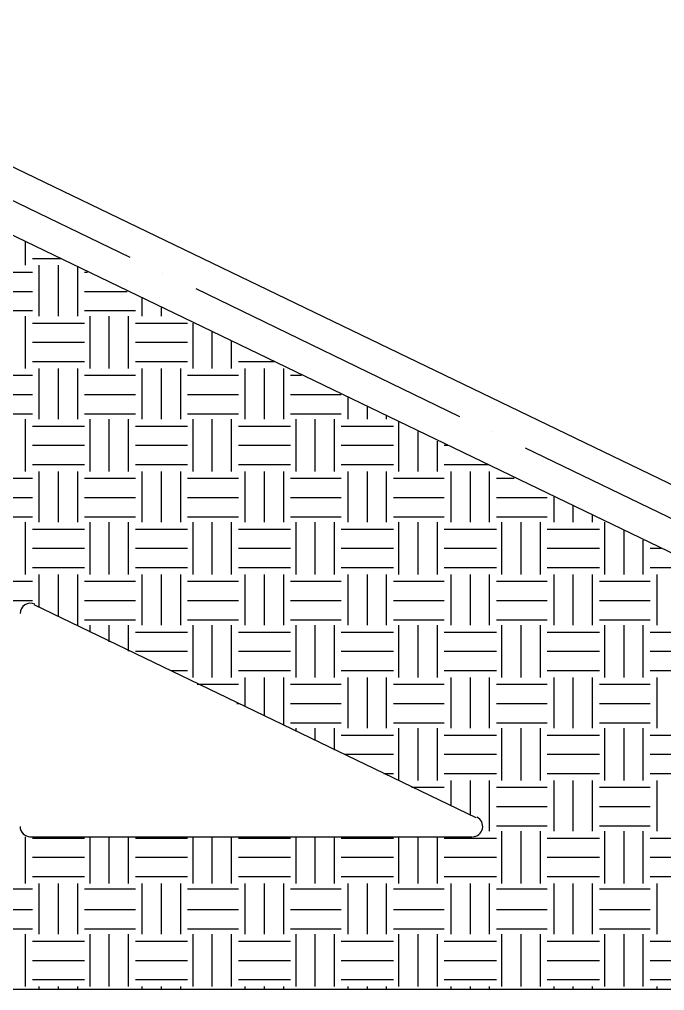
# Model space of a CAD drawing. Header units: millimetres. Extents: x 3504 to 3889, y 1729 to 1927.
# Drawn here: x 3672.97 to 3692.87, y 1801.25 to 1831.18 of the extents above; entities that cross this region are included whole.
import ezdxf

# ---------------------------------------------------------------- set-up
doc = ezdxf.new("R2010")
doc.units = ezdxf.units.MM

msp = doc.modelspace()

# ---------------------------------------------------------------- linework, layer by layer
at = {"color": 18, "linetype": 'Continuous', "lineweight": -2, "true_color": 0x000000}
for p, q in [((3548.914, 1886.252), (3735.773, 1796.293)), ((3548.914, 1884.177), (3735.773, 1794.177)), ((3668.294, 1827.747), (3676.379, 1823.852)), ((3673.162, 1823.598), (3673.162, 1824.318)), ((3673.374, 1823.81), (3674.263, 1823.81)), ((3671.807, 1823.387), (3673.374, 1823.387)), ((3673.585, 1822.032), (3673.585, 1823.598)), ((3674.178, 1822.032), (3674.178, 1823.598)), ((3674.771, 1822.032), (3674.771, 1823.556)), ((3674.982, 1823.387), (3675.067, 1823.387)), ((3677.395, 1823.344), (3677.395, 1823.344)), ((3671.807, 1822.794), (3673.374, 1822.794)), ((3674.982, 1822.794), (3676.295, 1822.794)), ((3678.411, 1822.879), (3686.539, 1818.942)), ((3676.76, 1822.032), (3676.76, 1822.582)), ((3671.807, 1822.201), (3673.374, 1822.201)), ((3674.982, 1822.201), (3676.549, 1822.201)), ((3677.353, 1822.032), (3677.353, 1822.328)), ((3673.162, 1820.423), (3673.162, 1822.032)), ((3673.374, 1821.82), (3674.982, 1821.82)), ((3675.152, 1820.423), (3675.152, 1822.032)), ((3675.744, 1820.423), (3675.744, 1822.032)), ((3676.337, 1820.423), (3676.337, 1822.032)), ((3676.549, 1821.82), (3678.157, 1821.82)), ((3677.946, 1822.032), (3677.946, 1822.032)), ((3678.327, 1820.423), (3678.327, 1821.82)), ((3678.919, 1820.423), (3678.919, 1821.566)), ((3673.374, 1821.228), (3674.982, 1821.228)), ((3676.549, 1821.228), (3678.157, 1821.228)), ((3679.512, 1820.423), (3679.512, 1821.27)), ((3673.374, 1820.635), (3674.982, 1820.635)), ((3676.549, 1820.635), (3678.157, 1820.635)), ((3679.724, 1820.635), (3680.824, 1820.635)), ((3673.585, 1818.857), (3673.585, 1820.423)), ((3674.178, 1818.857), (3674.178, 1820.423)), ((3674.771, 1818.857), (3674.771, 1820.423)), ((3676.76, 1818.857), (3676.76, 1820.423)), ((3677.353, 1818.857), (3677.353, 1820.423)), ((3677.946, 1818.857), (3677.946, 1820.423)), ((3679.935, 1818.857), (3679.935, 1820.423)), ((3680.528, 1818.857), (3680.528, 1820.423)), ((3681.121, 1818.857), (3681.121, 1820.423)), ((3671.807, 1820.212), (3673.374, 1820.212)), ((3674.982, 1820.212), (3676.549, 1820.212)), ((3678.157, 1820.212), (3679.724, 1820.212)), ((3681.332, 1820.212), (3681.671, 1820.212)), ((3671.807, 1819.619), (3673.374, 1819.619)), ((3674.982, 1819.619), (3676.549, 1819.619)), ((3678.157, 1819.619), (3679.724, 1819.619)), ((3681.332, 1819.619), (3682.899, 1819.619)), ((3683.11, 1818.857), (3683.11, 1819.534)), ((3683.703, 1818.857), (3683.703, 1819.238)), ((3671.807, 1819.026), (3673.374, 1819.026)), ((3673.162, 1817.248), (3673.162, 1818.857)), ((3674.982, 1819.026), (3676.549, 1819.026)), ((3675.152, 1817.248), (3675.152, 1818.857)), ((3675.744, 1817.248), (3675.744, 1818.857)), ((3676.337, 1817.248), (3676.337, 1818.857)), ((3678.157, 1819.026), (3679.724, 1819.026)), ((3678.327, 1817.248), (3678.327, 1818.857)), ((3678.919, 1817.248), (3678.919, 1818.857)), ((3679.512, 1817.248), (3679.512, 1818.857)), ((3681.332, 1819.026), (3682.899, 1819.026)), ((3681.502, 1817.248), (3681.502, 1818.857)), ((3682.094, 1817.248), (3682.094, 1818.857)), ((3682.687, 1817.248), (3682.687, 1818.857)), ((3684.296, 1818.857), (3684.296, 1818.984)), ((3673.374, 1818.645), (3674.982, 1818.645)), ((3676.549, 1818.645), (3678.157, 1818.645)), ((3679.724, 1818.645), (3681.332, 1818.645)), ((3682.899, 1818.645), (3684.507, 1818.645)), ((3684.677, 1817.248), (3684.677, 1818.772)), ((3685.269, 1817.248), (3685.269, 1818.476)), ((3687.555, 1818.476), (3687.555, 1818.476)), ((3673.374, 1818.053), (3674.982, 1818.053)), ((3676.549, 1818.053), (3678.157, 1818.053)), ((3679.724, 1818.053), (3681.332, 1818.053)), ((3682.899, 1818.053), (3684.507, 1818.053)), ((3685.862, 1817.248), (3685.862, 1818.18)), ((3686.074, 1818.053), (3686.201, 1818.053)), ((3688.571, 1817.968), (3696.657, 1814.073)), ((3673.374, 1817.46), (3674.982, 1817.46)), ((3676.549, 1817.46), (3678.157, 1817.46)), ((3679.724, 1817.46), (3681.332, 1817.46)), ((3682.899, 1817.46), (3684.507, 1817.46)), ((3686.074, 1817.46), (3687.428, 1817.46)), ((3671.807, 1817.037), (3673.374, 1817.037)), ((3673.585, 1815.682), (3673.585, 1817.248)), ((3674.178, 1815.682), (3674.178, 1817.248)), ((3674.771, 1815.682), (3674.771, 1817.248)), ((3674.982, 1817.037), (3676.549, 1817.037)), ((3676.76, 1815.682), (3676.76, 1817.248)), ((3677.353, 1815.682), (3677.353, 1817.248)), ((3677.946, 1815.682), (3677.946, 1817.248)), ((3678.157, 1817.037), (3679.724, 1817.037)), ((3679.935, 1815.682), (3679.935, 1817.248)), ((3680.528, 1815.682), (3680.528, 1817.248)), ((3681.121, 1815.682), (3681.121, 1817.248)), ((3681.332, 1817.037), (3682.899, 1817.037)), ((3683.11, 1815.682), (3683.11, 1817.248)), ((3683.703, 1815.682), (3683.703, 1817.248)), ((3684.296, 1815.682), (3684.296, 1817.248)), ((3684.507, 1817.037), (3686.074, 1817.037)), ((3686.285, 1815.682), (3686.285, 1817.248)), ((3686.878, 1815.682), (3686.878, 1817.248)), ((3687.471, 1815.682), (3687.471, 1817.248)), ((3687.682, 1817.037), (3688.233, 1817.037)), ((3671.807, 1816.444), (3673.374, 1816.444)), ((3674.982, 1816.444), (3676.549, 1816.444)), ((3678.157, 1816.444), (3679.724, 1816.444)), ((3681.332, 1816.444), (3682.899, 1816.444)), ((3684.507, 1816.444), (3686.074, 1816.444)), ((3687.682, 1816.444), (3689.249, 1816.444)), ((3689.46, 1815.682), (3689.46, 1816.486)), ((3690.053, 1815.682), (3690.053, 1816.19)), ((3671.807, 1815.851), (3673.374, 1815.851)), ((3674.982, 1815.851), (3676.549, 1815.851)), ((3678.157, 1815.851), (3679.724, 1815.851)), ((3681.332, 1815.851), (3682.899, 1815.851)), ((3684.507, 1815.851), (3686.074, 1815.851)), ((3687.682, 1815.851), (3689.249, 1815.851)), ((3690.646, 1815.682), (3690.646, 1815.894)), ((3673.162, 1814.073), (3673.162, 1815.682)), ((3675.152, 1814.073), (3675.152, 1815.682)), ((3675.744, 1814.073), (3675.744, 1815.682)), ((3676.337, 1814.073), (3676.337, 1815.682)), ((3678.327, 1814.073), (3678.327, 1815.682)), ((3678.919, 1814.073), (3678.919, 1815.682)), ((3679.512, 1814.073), (3679.512, 1815.682)), ((3681.502, 1814.073), (3681.502, 1815.682)), ((3682.094, 1814.073), (3682.094, 1815.682)), ((3682.687, 1814.073), (3682.687, 1815.682)), ((3684.677, 1814.073), (3684.677, 1815.682)), ((3685.269, 1814.073), (3685.269, 1815.682)), ((3685.862, 1814.073), (3685.862, 1815.682)), ((3687.852, 1814.073), (3687.852, 1815.682)), ((3688.444, 1814.073), (3688.444, 1815.682)), ((3689.037, 1814.073), (3689.037, 1815.682)), ((3691.027, 1814.073), (3691.027, 1815.682)), ((3673.374, 1815.47), (3674.982, 1815.47)), ((3676.549, 1815.47), (3678.157, 1815.47)), ((3679.724, 1815.47), (3681.332, 1815.47)), ((3682.899, 1815.47), (3684.507, 1815.47)), ((3686.074, 1815.47), (3687.682, 1815.47)), ((3689.249, 1815.47), (3690.857, 1815.47)), ((3691.619, 1814.073), (3691.619, 1815.428)), ((3692.212, 1814.073), (3692.212, 1815.132)), ((3673.374, 1814.878), (3674.982, 1814.878)), ((3676.549, 1814.878), (3678.157, 1814.878)), ((3679.724, 1814.878), (3681.332, 1814.878)), ((3682.899, 1814.878), (3684.507, 1814.878)), ((3686.074, 1814.878), (3687.682, 1814.878)), ((3689.249, 1814.878), (3690.857, 1814.878)), ((3692.424, 1814.878), (3692.762, 1814.878)), ((3673.374, 1814.285), (3674.982, 1814.285)), ((3673.585, 1813.057), (3673.585, 1814.073)), ((3674.178, 1812.761), (3674.178, 1814.073)), ((3674.771, 1812.507), (3674.771, 1814.073)), ((3676.549, 1814.285), (3678.157, 1814.285)), ((3676.76, 1812.507), (3676.76, 1814.073)), ((3677.353, 1812.507), (3677.353, 1814.073)), ((3677.946, 1812.507), (3677.946, 1814.073)), ((3679.724, 1814.285), (3681.332, 1814.285)), ((3679.935, 1812.507), (3679.935, 1814.073)), ((3680.528, 1812.507), (3680.528, 1814.073)), ((3681.121, 1812.507), (3681.121, 1814.073)), ((3682.899, 1814.285), (3684.507, 1814.285)), ((3683.11, 1812.507), (3683.11, 1814.073)), ((3683.703, 1812.507), (3683.703, 1814.073)), ((3684.296, 1812.507), (3684.296, 1814.073)), ((3686.074, 1814.285), (3687.682, 1814.285)), ((3686.285, 1812.507), (3686.285, 1814.073)), ((3686.878, 1812.507), (3686.878, 1814.073)), ((3687.471, 1812.507), (3687.471, 1814.073)), ((3689.249, 1814.285), (3690.857, 1814.285)), ((3689.46, 1812.507), (3689.46, 1814.073)), ((3690.053, 1812.507), (3690.053, 1814.073)), ((3690.646, 1812.507), (3690.646, 1814.073)), ((3692.424, 1814.285), (3694.032, 1814.285)), ((3692.635, 1812.507), (3692.635, 1814.073)), ((3671.807, 1813.862), (3673.374, 1813.862)), ((3674.982, 1813.862), (3676.549, 1813.862)), ((3678.157, 1813.862), (3679.724, 1813.862)), ((3681.332, 1813.862), (3682.899, 1813.862)), ((3684.507, 1813.862), (3686.074, 1813.862)), ((3687.682, 1813.862), (3689.249, 1813.862)), ((3690.857, 1813.862), (3692.424, 1813.862)), ((3671.807, 1813.269), (3673.374, 1813.269)), ((3673.416, 1813.142), (3687.047, 1806.58)), ((3674.982, 1813.269), (3676.549, 1813.269)), ((3678.157, 1813.269), (3679.724, 1813.269)), ((3681.332, 1813.269), (3682.899, 1813.269)), ((3684.507, 1813.269), (3686.074, 1813.269)), ((3687.682, 1813.269), (3689.249, 1813.269)), ((3690.857, 1813.269), (3692.424, 1813.269)), ((3674.982, 1812.676), (3676.549, 1812.676)), ((3678.157, 1812.676), (3679.724, 1812.676)), ((3681.332, 1812.676), (3682.899, 1812.676)), ((3684.507, 1812.676), (3686.074, 1812.676)), ((3687.682, 1812.676), (3689.249, 1812.676)), ((3690.857, 1812.676), (3692.424, 1812.676)), ((3675.152, 1812.295), (3675.152, 1812.507)), ((3675.744, 1811.999), (3675.744, 1812.507)), ((3676.337, 1811.703), (3676.337, 1812.507)), ((3676.549, 1812.295), (3678.157, 1812.295)), ((3678.327, 1810.898), (3678.327, 1812.507)), ((3678.919, 1810.898), (3678.919, 1812.507)), ((3679.512, 1810.898), (3679.512, 1812.507)), ((3679.724, 1812.295), (3681.332, 1812.295)), ((3681.502, 1810.898), (3681.502, 1812.507)), ((3682.094, 1810.898), (3682.094, 1812.507)), ((3682.687, 1810.898), (3682.687, 1812.507)), ((3682.899, 1812.295), (3684.507, 1812.295)), ((3684.677, 1810.898), (3684.677, 1812.507)), ((3685.269, 1810.898), (3685.269, 1812.507)), ((3685.862, 1810.898), (3685.862, 1812.507)), ((3686.074, 1812.295), (3687.682, 1812.295)), ((3687.852, 1810.898), (3687.852, 1812.507)), ((3688.444, 1810.898), (3688.444, 1812.507)), ((3689.037, 1810.898), (3689.037, 1812.507)), ((3689.249, 1812.295), (3690.857, 1812.295)), ((3691.027, 1810.898), (3691.027, 1812.507)), ((3691.619, 1810.898), (3691.619, 1812.507)), ((3692.212, 1810.898), (3692.212, 1812.507)), ((3692.424, 1812.295), (3694.032, 1812.295)), ((3676.549, 1811.703), (3678.157, 1811.703)), ((3679.724, 1811.703), (3681.332, 1811.703)), ((3682.899, 1811.703), (3684.507, 1811.703)), ((3686.074, 1811.703), (3687.682, 1811.703)), ((3689.249, 1811.703), (3690.857, 1811.703)), ((3692.424, 1811.703), (3694.032, 1811.703)), ((3677.649, 1811.11), (3678.157, 1811.11)), ((3679.724, 1811.11), (3681.332, 1811.11)), ((3682.899, 1811.11), (3684.507, 1811.11)), ((3686.074, 1811.11), (3687.682, 1811.11)), ((3689.249, 1811.11), (3690.857, 1811.11)), ((3692.424, 1811.11), (3694.032, 1811.11)), ((3679.935, 1810.009), (3679.935, 1810.898)), ((3680.528, 1809.713), (3680.528, 1810.898)), ((3681.121, 1809.417), (3681.121, 1810.898)), ((3683.11, 1809.332), (3683.11, 1810.898)), ((3683.703, 1809.332), (3683.703, 1810.898)), ((3684.296, 1809.332), (3684.296, 1810.898)), ((3686.285, 1809.332), (3686.285, 1810.898)), ((3686.878, 1809.332), (3686.878, 1810.898)), ((3687.471, 1809.332), (3687.471, 1810.898)), ((3689.46, 1809.332), (3689.46, 1810.898)), ((3690.053, 1809.332), (3690.053, 1810.898)), ((3690.646, 1809.332), (3690.646, 1810.898)), ((3692.635, 1809.332), (3692.635, 1810.898)), ((3678.454, 1810.687), (3679.724, 1810.687)), ((3681.332, 1810.687), (3682.899, 1810.687)), ((3684.507, 1810.687), (3686.074, 1810.687)), ((3687.682, 1810.687), (3689.249, 1810.687)), ((3690.857, 1810.687), (3692.424, 1810.687)), ((3679.681, 1810.094), (3679.724, 1810.094)), ((3681.332, 1810.094), (3682.899, 1810.094)), ((3684.507, 1810.094), (3686.074, 1810.094)), ((3687.682, 1810.094), (3689.249, 1810.094)), ((3690.857, 1810.094), (3692.424, 1810.094)), ((3681.332, 1809.501), (3682.899, 1809.501)), ((3681.502, 1809.247), (3681.502, 1809.332)), ((3682.094, 1808.951), (3682.094, 1809.332)), ((3682.687, 1808.655), (3682.687, 1809.332)), ((3684.507, 1809.501), (3686.074, 1809.501)), ((3684.677, 1807.723), (3684.677, 1809.332)), ((3685.269, 1807.723), (3685.269, 1809.332)), ((3685.862, 1807.723), (3685.862, 1809.332)), ((3687.682, 1809.501), (3689.249, 1809.501)), ((3687.852, 1807.723), (3687.852, 1809.332)), ((3688.444, 1807.723), (3688.444, 1809.332)), ((3689.037, 1807.723), (3689.037, 1809.332)), ((3690.857, 1809.501), (3692.424, 1809.501)), ((3691.027, 1807.723), (3691.027, 1809.332)), ((3691.619, 1807.723), (3691.619, 1809.332)), ((3692.212, 1807.723), (3692.212, 1809.332)), ((3682.899, 1809.12), (3684.507, 1809.12)), ((3686.074, 1809.12), (3687.682, 1809.12)), ((3689.249, 1809.12), (3690.857, 1809.12)), ((3692.424, 1809.12), (3694.032, 1809.12)), ((3682.983, 1808.528), (3684.507, 1808.528)), ((3686.074, 1808.528), (3687.682, 1808.528)), ((3689.249, 1808.528), (3690.857, 1808.528)), ((3692.424, 1808.528), (3694.032, 1808.528)), ((3684.211, 1807.935), (3684.507, 1807.935)), ((3686.074, 1807.935), (3687.682, 1807.935)), ((3689.249, 1807.935), (3690.857, 1807.935)), ((3692.424, 1807.935), (3694.032, 1807.935)), ((3685.058, 1807.512), (3686.074, 1807.512)), ((3686.285, 1806.961), (3686.285, 1807.723)), ((3686.878, 1806.665), (3686.878, 1807.723)), ((3687.471, 1806.157), (3687.471, 1807.723)), ((3687.682, 1807.512), (3689.249, 1807.512)), ((3689.46, 1806.157), (3689.46, 1807.723)), ((3690.053, 1806.157), (3690.053, 1807.723)), ((3690.646, 1806.157), (3690.646, 1807.723)), ((3690.857, 1807.512), (3692.424, 1807.512)), ((3692.635, 1806.157), (3692.635, 1807.723)), ((3687.682, 1806.919), (3689.249, 1806.919)), ((3690.857, 1806.919), (3692.424, 1806.919)), ((3687.682, 1806.326), (3689.249, 1806.326)), ((3690.857, 1806.326), (3692.424, 1806.326)), ((3673.162, 1804.548), (3673.162, 1805.988)), ((3673.289, 1805.988), (3686.92, 1805.988)), ((3675.152, 1804.548), (3675.152, 1805.988)), ((3675.744, 1804.548), (3675.744, 1805.988)), ((3676.337, 1804.548), (3676.337, 1805.988)), ((3678.327, 1804.548), (3678.327, 1805.988)), ((3678.919, 1804.548), (3678.919, 1805.988)), ((3679.512, 1804.548), (3679.512, 1805.988)), ((3681.502, 1804.548), (3681.502, 1805.988)), ((3682.094, 1804.548), (3682.094, 1805.988)), ((3682.687, 1804.548), (3682.687, 1805.988)), ((3684.677, 1804.548), (3684.677, 1805.988)), ((3685.269, 1804.548), (3685.269, 1805.988)), ((3685.862, 1804.548), (3685.862, 1805.988)), ((3687.852, 1804.548), (3687.852, 1806.157)), ((3688.444, 1804.548), (3688.444, 1806.157)), ((3689.037, 1804.548), (3689.037, 1806.157)), ((3691.027, 1804.548), (3691.027, 1806.157)), ((3691.619, 1804.548), (3691.619, 1806.157)), ((3692.212, 1804.548), (3692.212, 1806.157)), ((3673.374, 1805.945), (3674.982, 1805.945)), ((3676.549, 1805.945), (3678.157, 1805.945)), ((3679.724, 1805.945), (3681.332, 1805.945)), ((3682.899, 1805.945), (3684.507, 1805.945)), ((3686.074, 1805.945), (3687.682, 1805.945)), ((3689.249, 1805.945), (3690.857, 1805.945)), ((3692.424, 1805.945), (3694.032, 1805.945)), ((3673.374, 1805.353), (3674.982, 1805.353)), ((3676.549, 1805.353), (3678.157, 1805.353)), ((3679.724, 1805.353), (3681.332, 1805.353)), ((3682.899, 1805.353), (3684.507, 1805.353)), ((3686.074, 1805.353), (3687.682, 1805.353)), ((3689.249, 1805.353), (3690.857, 1805.353)), ((3692.424, 1805.353), (3694.032, 1805.353)), ((3673.374, 1804.76), (3674.982, 1804.76)), ((3676.549, 1804.76), (3678.157, 1804.76)), ((3679.724, 1804.76), (3681.332, 1804.76)), ((3682.899, 1804.76), (3684.507, 1804.76)), ((3686.074, 1804.76), (3687.682, 1804.76)), ((3689.249, 1804.76), (3690.857, 1804.76)), ((3692.424, 1804.76), (3694.032, 1804.76)), ((3673.585, 1802.982), (3673.585, 1804.548)), ((3674.178, 1802.982), (3674.178, 1804.548)), ((3674.771, 1802.982), (3674.771, 1804.548)), ((3676.76, 1802.982), (3676.76, 1804.548)), ((3677.353, 1802.982), (3677.353, 1804.548)), ((3677.946, 1802.982), (3677.946, 1804.548)), ((3679.935, 1802.982), (3679.935, 1804.548)), ((3680.528, 1802.982), (3680.528, 1804.548)), ((3681.121, 1802.982), (3681.121, 1804.548)), ((3683.11, 1802.982), (3683.11, 1804.548)), ((3683.703, 1802.982), (3683.703, 1804.548)), ((3684.296, 1802.982), (3684.296, 1804.548)), ((3686.285, 1802.982), (3686.285, 1804.548)), ((3686.878, 1802.982), (3686.878, 1804.548)), ((3687.471, 1802.982), (3687.471, 1804.548)), ((3689.46, 1802.982), (3689.46, 1804.548)), ((3690.053, 1802.982), (3690.053, 1804.548)), ((3690.646, 1802.982), (3690.646, 1804.548)), ((3692.635, 1802.982), (3692.635, 1804.548)), ((3671.807, 1804.379), (3673.374, 1804.379)), ((3674.982, 1804.379), (3676.549, 1804.379)), ((3678.157, 1804.379), (3679.724, 1804.379)), ((3681.332, 1804.379), (3682.899, 1804.379)), ((3684.507, 1804.379), (3686.074, 1804.379)), ((3687.682, 1804.379), (3689.249, 1804.379)), ((3690.857, 1804.379), (3692.424, 1804.379)), ((3671.807, 1803.744), (3673.374, 1803.744)), ((3674.982, 1803.744), (3676.549, 1803.744)), ((3678.157, 1803.744), (3679.724, 1803.744)), ((3681.332, 1803.744), (3682.899, 1803.744)), ((3684.507, 1803.744), (3686.074, 1803.744)), ((3687.682, 1803.744), (3689.249, 1803.744)), ((3690.857, 1803.744), (3692.424, 1803.744)), ((3671.807, 1803.151), (3673.374, 1803.151)), ((3673.162, 1801.373), (3673.162, 1802.982)), ((3674.982, 1803.151), (3676.549, 1803.151)), ((3675.152, 1801.373), (3675.152, 1802.982)), ((3675.744, 1801.373), (3675.744, 1802.982)), ((3676.337, 1801.373), (3676.337, 1802.982)), ((3678.157, 1803.151), (3679.724, 1803.151)), ((3678.327, 1801.373), (3678.327, 1802.982)), ((3678.919, 1801.373), (3678.919, 1802.982)), ((3679.512, 1801.373), (3679.512, 1802.982)), ((3681.332, 1803.151), (3682.899, 1803.151)), ((3681.502, 1801.373), (3681.502, 1802.982)), ((3682.094, 1801.373), (3682.094, 1802.982)), ((3682.687, 1801.373), (3682.687, 1802.982)), ((3684.507, 1803.151), (3686.074, 1803.151)), ((3684.677, 1801.373), (3684.677, 1802.982)), ((3685.269, 1801.373), (3685.269, 1802.982)), ((3685.862, 1801.373), (3685.862, 1802.982)), ((3687.682, 1803.151), (3689.249, 1803.151)), ((3687.852, 1801.373), (3687.852, 1802.982)), ((3688.444, 1801.373), (3688.444, 1802.982)), ((3689.037, 1801.373), (3689.037, 1802.982)), ((3690.857, 1803.151), (3692.424, 1803.151)), ((3691.027, 1801.373), (3691.027, 1802.982)), ((3691.619, 1801.373), (3691.619, 1802.982)), ((3692.212, 1801.373), (3692.212, 1802.982)), ((3673.374, 1802.77), (3674.982, 1802.77)), ((3676.549, 1802.77), (3678.157, 1802.77)), ((3679.724, 1802.77), (3681.332, 1802.77)), ((3682.899, 1802.77), (3684.507, 1802.77)), ((3686.074, 1802.77), (3687.682, 1802.77)), ((3689.249, 1802.77), (3690.857, 1802.77)), ((3692.424, 1802.77), (3694.032, 1802.77)), ((3673.374, 1802.178), (3674.982, 1802.178)), ((3676.549, 1802.178), (3678.157, 1802.178)), ((3679.724, 1802.178), (3681.332, 1802.178)), ((3682.899, 1802.178), (3684.507, 1802.178)), ((3686.074, 1802.178), (3687.682, 1802.178)), ((3689.249, 1802.178), (3690.857, 1802.178)), ((3692.424, 1802.178), (3694.032, 1802.178)), ((3673.374, 1801.585), (3674.982, 1801.585)), ((3676.549, 1801.585), (3678.157, 1801.585)), ((3679.724, 1801.585), (3681.332, 1801.585)), ((3682.899, 1801.585), (3684.507, 1801.585)), ((3686.074, 1801.585), (3687.682, 1801.585)), ((3689.249, 1801.585), (3690.857, 1801.585)), ((3692.424, 1801.585), (3694.032, 1801.585)), ((3666.389, 1801.289), (3705.166, 1801.289)), ((3673.585, 1801.289), (3673.585, 1801.373)), ((3674.178, 1801.289), (3674.178, 1801.373)), ((3674.771, 1801.289), (3674.771, 1801.373)), ((3676.76, 1801.289), (3676.76, 1801.373)), ((3677.353, 1801.289), (3677.353, 1801.373)), ((3677.946, 1801.289), (3677.946, 1801.373)), ((3679.935, 1801.289), (3679.935, 1801.373)), ((3680.528, 1801.289), (3680.528, 1801.373)), ((3681.121, 1801.289), (3681.121, 1801.373)), ((3683.11, 1801.289), (3683.11, 1801.373)), ((3683.703, 1801.289), (3683.703, 1801.373)), ((3684.296, 1801.289), (3684.296, 1801.373)), ((3686.285, 1801.289), (3686.285, 1801.373)), ((3686.878, 1801.289), (3686.878, 1801.373)), ((3687.471, 1801.289), (3687.471, 1801.373)), ((3689.46, 1801.289), (3689.46, 1801.373)), ((3690.053, 1801.289), (3690.053, 1801.373)), ((3690.646, 1801.289), (3690.646, 1801.373)), ((3692.635, 1801.289), (3692.635, 1801.373))]:
    msp.add_line(p, q, dxfattribs=at)
for points in [[(3673.448, 1813.153), (3673.349, 1813.2), (3673.234, 1813.194), (3673.141, 1813.136)], [(3673.141, 1813.136), (3673.049, 1813.078), (3672.993, 1812.976), (3672.993, 1812.867)], [(3687.251, 1806.235), (3687.284, 1806.379), (3687.213, 1806.527), (3687.079, 1806.591)], [(3672.993, 1806.305), (3672.993, 1806.13), (3673.135, 1805.988), (3673.31, 1805.988)], [(3686.941, 1805.988), (3687.09, 1805.988), (3687.218, 1806.09), (3687.251, 1806.235)]]:
    msp.add_open_spline(points, degree=3, dxfattribs=at)

doc.saveas('drawing.dxf')
